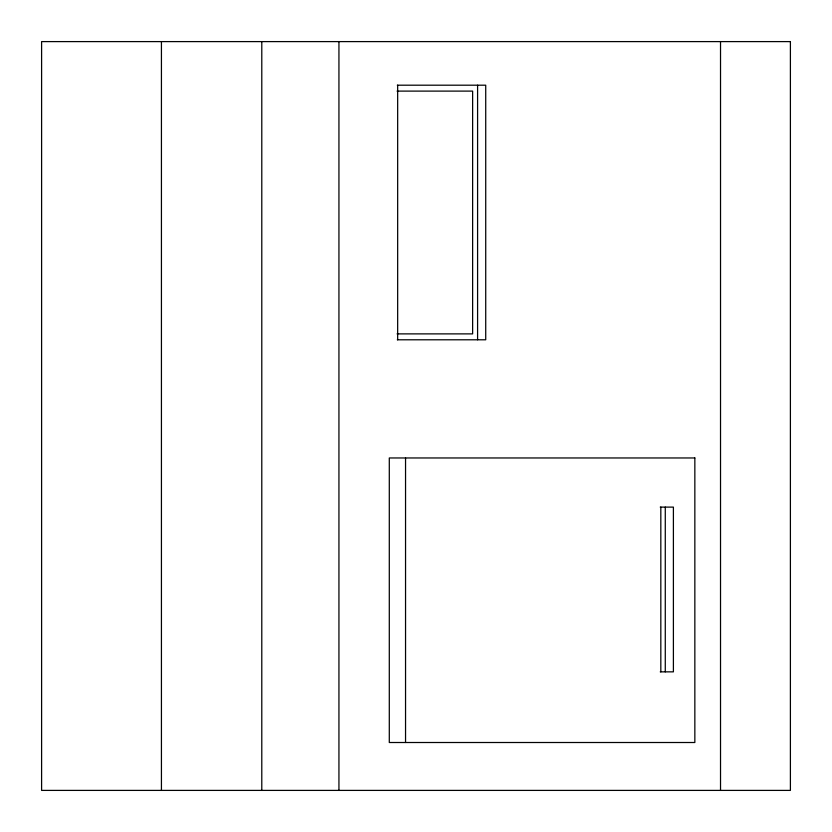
<?xml version="1.0" encoding="UTF-8"?>
<svg xmlns="http://www.w3.org/2000/svg" width="832" height="832" viewBox="0 0 832 832"><rect width="100%" height="100%" fill="white"/><g stroke="black" fill="none" stroke-linecap="round" stroke-linejoin="round"><path stroke-width="1.25" d="M397.311 85.197L485.722 85.197L485.722 339.789L397.311 339.789M397.062 91.104L472.628 91.104L472.628 333.882L397.062 333.882M660.244 507.114L673.4 507.114L673.4 671.85L660.244 671.85M720.522 41.6L720.522 790.4M665.278 507.114L665.278 671.85M660.826 507.114L660.826 671.85M477.589 85.197L477.589 339.789M405.548 457.964L405.548 742.508M397.665 85.197L397.665 339.789M338.936 41.6L338.936 790.4M261.789 41.6L261.789 790.4M161.429 41.6L161.429 790.4M790.4 41.6L41.6 41.6L41.6 790.4L790.4 790.4L790.4 41.6M694.845 457.964L389.293 457.964L389.293 742.508L694.845 742.508L694.845 457.964"/></g></svg>
